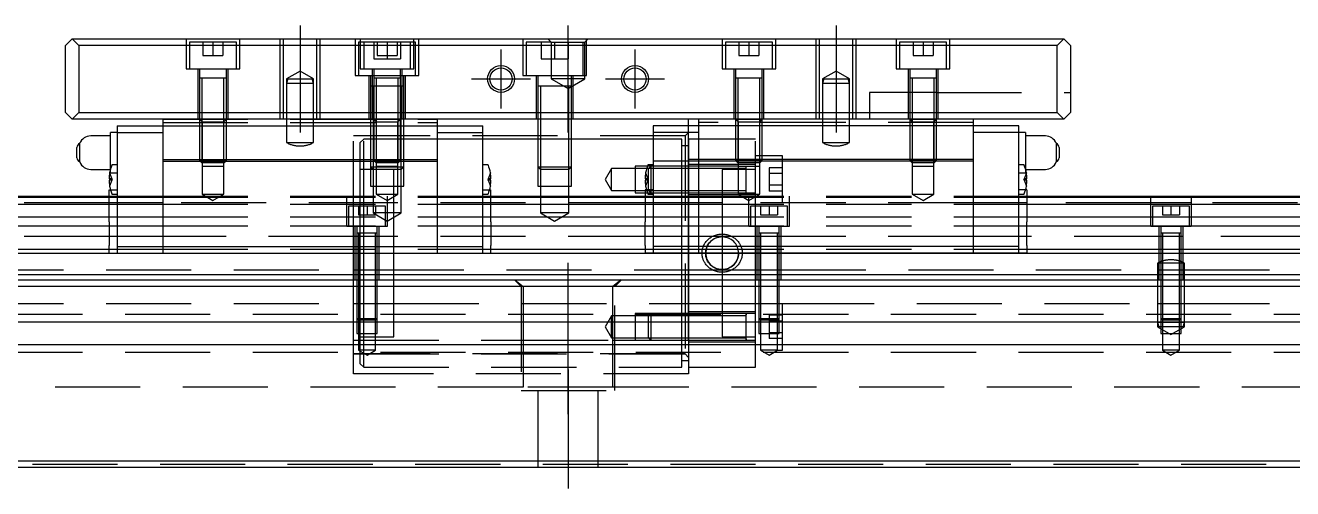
# Model space of a CAD drawing. Extents: x -41 to 914, y -394 to 111.
# Drawn here: x 209 to 398.2, y -336.7 to -267.5 of the extents above; entities that cross this region are included whole.
import ezdxf

# ---------------------------------------------------------------- set-up
doc = ezdxf.new("R2010")
doc.units = 0
doc.linetypes.add('CENTER', pattern=[50.8, 31.75, -6.35, 6.35, -6.35])
doc.linetypes.add('DASHED', pattern=[19.05, 12.7, -6.35])
doc.layers.get('0').update_dxf_attribs({"linetype": 'CONTINUOUS'})
doc.layers.add('CENTER', color=1, linetype='CENTER')

msp = doc.modelspace()

# ---------------------------------------------------------------- linework, layer by layer
at = {"color": 7, "linetype": 'CONTINUOUS'}
for p, q in [((215, -270.51), (216, -269.51)), ((216, -269.51), (364, -269.51)), ((216, -269.51), (217, -270.51)), ((363, -270.51), (364, -269.51)), ((364, -269.51), (365, -270.51)), ((215, -280.51), (215, -270.51)), ((217, -270.51), (217, -280.51)), ((363, -270.51), (217, -270.51)), ((363, -280.51), (363, -270.51)), ((365, -270.51), (365, -280.51)), ((265, -276.61), (264.65, -276.61)), ((215, -280.51), (216, -281.51)), ((217, -280.51), (216, -281.51)), ((364, -281.51), (216, -281.51)), ((217, -280.51), (363, -280.51)), ((229.5, -281.51), (229.5, -282.51)), ((270.5, -282.51), (270.5, -281.51)), ((308, -282.51), (308, -281.51)), ((309.5, -281.51), (309.5, -282.51)), ((350.5, -282.51), (350.5, -281.51)), ((364, -281.51), (363, -280.51)), ((364, -281.51), (365, -280.51)), ((222.7, -283.51), (221.7, -283.51)), ((221.7, -288.97), (221.7, -283.51)), ((222.7, -282.51), (229.5, -282.51)), ((222.7, -282.51), (222.7, -283.51)), ((222.7, -283.51), (222.7, -300.51)), ((222.7, -283.51), (229.5, -283.51)), ((229.5, -282.51), (229.5, -287.51)), ((229.5, -282.51), (270.5, -282.51)), ((270.5, -282.51), (277.3, -282.51)), ((270.5, -287.51), (270.5, -282.51)), ((270.5, -283.51), (277.3, -283.51)), ((277.3, -283.51), (277.3, -282.51)), ((277.3, -300.51), (277.3, -283.51)), ((302.7, -282.51), (302.7, -283.51)), ((309.5, -282.51), (302.7, -282.51)), ((309.5, -283.51), (302.7, -283.51)), ((302.7, -283.51), (302.7, -300.51)), ((309.5, -282.51), (309.5, -287.51)), ((350.5, -282.51), (309.5, -282.51)), ((357.3, -282.51), (350.5, -282.51)), ((350.5, -287.51), (350.5, -282.51)), ((357.3, -283.51), (350.5, -283.51)), ((357.3, -283.51), (357.3, -282.51)), ((358.3, -283.51), (357.3, -283.51)), ((357.3, -300.51), (357.3, -283.51)), ((358.3, -283.51), (358.3, -288.97)), ((217.12, -287.9), (217.12, -285.12)), ((221.7, -284.01), (218.75, -284.01)), ((361.25, -284.01), (358.3, -284.01)), ((362.88, -285.12), (362.88, -287.9)), ((216.7, -287.26), (216.7, -285.76)), ((229.5, -287.51), (229.5, -287.76)), ((229.5, -287.51), (270.5, -287.51)), ((270.5, -287.76), (270.5, -287.51)), ((309.5, -287.51), (309.5, -287.76)), ((350.5, -287.51), (309.5, -287.51)), ((350.5, -287.76), (350.5, -287.51)), ((363.3, -285.76), (363.3, -287.26)), ((218.75, -289.01), (221.69, -289.01)), ((222.7, -288.31), (221.99, -288.31)), ((229.5, -287.76), (229.5, -300.51)), ((229.5, -287.76), (270.5, -287.76)), ((270.5, -300.51), (270.5, -287.76)), ((278.01, -288.31), (277.3, -288.31)), ((302.7, -288.31), (301.99, -288.31)), ((309.5, -287.76), (309.5, -300.51)), ((350.5, -287.76), (309.5, -287.76)), ((350.5, -300.51), (350.5, -287.76)), ((358.01, -288.31), (357.3, -288.31)), ((358.31, -289.01), (361.25, -289.01)), ((221.5, -290.41), (221.58, -290.41)), ((221.58, -290.61), (221.5, -290.61)), ((221.58, -290.41), (221.58, -290.61)), ((278.42, -290.61), (278.42, -290.41)), ((278.42, -290.41), (278.5, -290.41)), ((278.5, -290.61), (278.42, -290.61)), ((301.5, -290.41), (301.58, -290.41)), ((301.58, -290.61), (301.5, -290.61)), ((301.58, -290.41), (301.58, -290.61)), ((358.42, -290.61), (358.42, -290.41)), ((358.42, -290.41), (358.5, -290.41)), ((358.5, -290.61), (358.42, -290.61)), ((0, -293.01), (221.5, -293.01)), ((0, -293.14), (221.5, -293.14)), ((221.5, -294.48), (221.5, -292.08)), ((221.5, -292.08), (221.71, -292.08)), ((221.99, -292.71), (222.7, -292.71)), ((277.3, -292.71), (278.01, -292.71)), ((278.29, -292.08), (278.5, -292.08)), ((278.5, -294.48), (278.5, -292.08)), ((278.5, -293.01), (301.5, -293.01)), ((278.5, -293.14), (301.5, -293.14)), ((301.5, -292.08), (301.5, -294.48)), ((301.71, -292.08), (301.5, -292.08)), ((301.99, -292.71), (302.7, -292.71)), ((357.3, -292.71), (358.01, -292.71)), ((358.5, -292.08), (358.29, -292.08)), ((358.5, -292.08), (358.5, -294.48)), ((358.5, -293.01), (580, -293.01)), ((358.5, -293.14), (580, -293.14)), ((0, -294.22), (221.5, -294.22)), ((221.5, -296.04), (221.5, -294.48)), ((278.5, -294.22), (301.5, -294.22)), ((278.5, -296.04), (278.5, -294.48)), ((301.5, -294.48), (301.5, -296.04)), ((358.5, -294.22), (580, -294.22)), ((358.5, -294.48), (358.5, -296.04)), ((0, -296.09), (221.5, -296.09)), ((221.5, -296.86), (221.5, -296.04)), ((221.5, -296.86), (221.5, -300.38)), ((278.5, -296.86), (278.5, -296.04)), ((278.5, -296.09), (301.5, -296.09)), ((278.5, -296.86), (278.5, -300.38)), ((301.5, -296.04), (301.5, -296.86)), ((301.5, -300.38), (301.5, -296.86)), ((358.5, -296.04), (358.5, -296.86)), ((358.5, -296.09), (580, -296.09)), ((358.5, -300.38), (358.5, -296.86)), ((0, -297.44), (221.5, -297.44)), ((278.5, -297.44), (301.5, -297.44)), ((358.5, -297.44), (580, -297.44)), ((221.5, -301.51), (221.5, -300.38)), ((222.7, -300.51), (229.5, -300.51)), ((222.7, -300.51), (222.7, -301.51)), ((229.5, -300.51), (229.5, -301.51)), ((229.5, -300.51), (270.5, -300.51)), ((270.5, -300.51), (277.3, -300.51)), ((270.5, -301.51), (270.5, -300.51)), ((277.3, -301.51), (277.3, -300.51)), ((278.5, -301.51), (278.5, -300.38)), ((301.5, -300.38), (301.5, -301.51)), ((302.7, -300.51), (302.7, -301.51)), ((309.5, -300.51), (302.7, -300.51)), ((309.5, -300.51), (309.5, -301.51)), ((350.5, -300.51), (309.5, -300.51)), ((357.3, -300.51), (350.5, -300.51)), ((350.5, -301.51), (350.5, -300.51)), ((357.3, -301.51), (357.3, -300.51)), ((358.5, -300.38), (358.5, -301.51)), ((0, -300.92), (221.5, -300.92)), ((0, -301.51), (221.5, -301.51)), ((221.5, -301.51), (278.5, -301.51)), ((222.7, -301.51), (229.5, -301.51)), ((229.5, -301.51), (270.5, -301.51)), ((270.5, -301.51), (277.3, -301.51)), ((278.5, -300.92), (301.5, -300.92)), ((278.5, -301.51), (580, -301.51)), ((302.7, -301.51), (301.5, -301.51)), ((309.5, -301.51), (302.7, -301.51)), ((350.5, -301.51), (309.5, -301.51)), ((357.3, -301.51), (350.5, -301.51)), ((358.5, -301.51), (357.3, -301.51)), ((358.5, -300.92), (580, -300.92)), ((0, -304.71), (580, -304.71)), ((1, -305.51), (579, -305.51)), ((578, -306.51), (2, -306.51)), ((578, -311.81), (2, -311.81)), ((578, -315.21), (2, -315.21)), ((2, -332.51), (578, -332.51)), ((579, -333.51), (1, -333.51))]:
    msp.add_line(p, q, dxfattribs=at)
at = {"color": 3, "linetype": 'DASHED'}
for p, q in [((233, -269.51), (233, -274.01)), ((233.5, -270.01), (233.5, -274.01)), ((240.5, -270.01), (233.5, -270.01)), ((235.5, -270.01), (235.5, -272.01)), ((237, -270.01), (237, -272.01)), ((238.5, -270.01), (238.5, -272.01)), ((240.5, -274.01), (240.5, -270.01)), ((241, -274.01), (241, -269.51)), ((247, -269.51), (247, -281.51)), ((247.5, -269.51), (247.5, -281.51)), ((252.5, -281.51), (252.5, -269.51)), ((253, -281.51), (253, -269.51)), ((258.25, -269.51), (258.25, -275.01)), ((258.75, -270.01), (258.75, -275.01)), ((259.5, -270.01), (258.75, -270.01)), ((259, -269.51), (259, -274.01)), ((259.5, -270.01), (259.5, -274.01)), ((266.5, -270.01), (259.5, -270.01)), ((261, -270.01), (261, -272.51)), ((261.5, -270.01), (261.5, -272.01)), ((263, -270.01), (263, -272.01)), ((264.5, -270.01), (264.5, -272.01)), ((265, -270.01), (265, -272.51)), ((266.5, -274.01), (266.5, -270.01)), ((267.25, -270.01), (266.5, -270.01)), ((267, -274.01), (267, -269.51)), ((267.25, -275.01), (267.25, -270.01)), ((267.75, -275.01), (267.75, -269.51)), ((283.25, -269.51), (283.25, -275.01)), ((283.75, -270.01), (283.75, -275.01)), ((287.5, -270.01), (283.75, -270.01)), ((286, -270.01), (286, -272.51)), ((287, -269.51), (287.5, -270.01)), ((287.5, -270.01), (287.5, -275.51)), ((287.5, -270.01), (292.5, -270.01)), ((288, -270.01), (288, -272.51)), ((290, -270.01), (290, -272.51)), ((292.25, -275.01), (292.25, -270.01)), ((292.5, -270.01), (293, -269.51)), ((292.5, -275.51), (292.5, -270.01)), ((292.75, -275.01), (292.75, -269.51)), ((313, -269.51), (313, -274.01)), ((313.5, -270.01), (313.5, -274.01)), ((320.5, -270.01), (313.5, -270.01)), ((315.5, -270.01), (315.5, -272.01)), ((317, -270.01), (317, -272.01)), ((318.5, -270.01), (318.5, -272.01)), ((320.5, -274.01), (320.5, -270.01)), ((321, -274.01), (321, -269.51)), ((327, -269.51), (327, -281.51)), ((327.5, -269.51), (327.5, -281.51)), ((332.5, -281.51), (332.5, -269.51)), ((333, -281.51), (333, -269.51)), ((339, -269.51), (339, -274.01)), ((339.5, -270.01), (339.5, -274.01)), ((346.5, -270.01), (339.5, -270.01)), ((341.5, -270.01), (341.5, -272.01)), ((343, -270.01), (343, -272.01)), ((344.5, -270.01), (344.5, -272.01)), ((346.5, -274.01), (346.5, -270.01)), ((347, -274.01), (347, -269.51)), ((235.5, -272.01), (237, -272.01)), ((237, -272.01), (238.5, -272.01)), ((261.5, -272.01), (263, -272.01)), ((263, -272.01), (263, -272.51)), ((263, -272.01), (264.5, -272.01)), ((315.5, -272.01), (317, -272.01)), ((317, -272.01), (318.5, -272.01)), ((341.5, -272.01), (343, -272.01)), ((343, -272.01), (344.5, -272.01)), ((233, -274.01), (241, -274.01)), ((234.75, -274.01), (234.75, -281.51)), ((235, -274.01), (235, -275.41)), ((239, -275.41), (239, -274.01)), ((239.25, -281.51), (239.25, -274.01)), ((259, -274.01), (267, -274.01)), ((260.75, -274.01), (260.75, -281.51)), ((261, -272.51), (263, -272.51)), ((261, -274.01), (261, -275.41)), ((263, -272.51), (265, -272.51)), ((265, -275.41), (265, -274.01)), ((265.25, -281.51), (265.25, -274.01)), ((286, -272.51), (288, -272.51)), ((288, -272.51), (290, -272.51)), ((313, -274.01), (321, -274.01)), ((314.75, -274.01), (314.75, -281.51)), ((315, -274.01), (315, -275.41)), ((319, -275.41), (319, -274.01)), ((319.25, -281.51), (319.25, -274.01)), ((339, -274.01), (347, -274.01)), ((340.75, -274.01), (340.75, -281.51)), ((341, -274.01), (341, -275.41)), ((345, -275.41), (345, -274.01)), ((345.25, -281.51), (345.25, -274.01)), ((239, -275.41), (235, -275.41)), ((239, -275.41), (235, -275.41)), ((239, -275.41), (235, -275.41)), ((235, -275.41), (235, -275.42)), ((235, -275.41), (235, -281.51)), ((235, -275.41), (235, -275.41)), ((235.35, -275.41), (235.35, -281.51)), ((238.65, -281.51), (238.65, -275.41)), ((239, -275.42), (239, -275.41)), ((239, -275.41), (239, -275.41)), ((239, -281.51), (239, -275.41)), ((250, -274.36), (248, -275.51)), ((248, -275.51), (248, -276.14)), ((248.17, -275.51), (248, -276.14)), ((248, -275.51), (252, -275.51)), ((248, -276.14), (248, -281.51)), ((248, -276.14), (252, -276.14)), ((252, -275.51), (250, -274.36)), ((252, -276.14), (251.83, -275.51)), ((252, -276.14), (252, -275.51)), ((252, -281.51), (252, -276.14)), ((258.25, -275.01), (267.75, -275.01)), ((260.25, -275.01), (260.25, -281.51)), ((260.5, -275.01), (260.5, -276.61)), ((265, -275.41), (261, -275.41)), ((265, -275.41), (261, -275.41)), ((261, -275.41), (261, -281.51)), ((261, -275.41), (261, -275.41)), ((261, -275.41), (261, -275.42)), ((261.35, -275.41), (261.35, -281.51)), ((264.65, -281.51), (264.65, -275.41)), ((265, -275.41), (265, -275.41)), ((265, -281.51), (265, -275.41)), ((265, -275.42), (265, -275.41)), ((265.5, -276.61), (265.5, -275.01)), ((265.75, -281.51), (265.75, -275.01)), ((283.25, -275.01), (292.75, -275.01)), ((285.25, -275.01), (285.25, -281.51)), ((285.5, -275.01), (285.5, -276.61)), ((287.5, -275.51), (290, -276.95)), ((292.5, -275.51), (287.5, -275.51)), ((290, -276.95), (292.5, -275.51)), ((290.5, -276.61), (290.5, -275.01)), ((290.75, -281.51), (290.75, -275.01)), ((319, -275.41), (315, -275.41)), ((319, -275.41), (315, -275.41)), ((315, -275.41), (315, -281.51)), ((315, -275.41), (315, -275.41)), ((315, -275.41), (315, -275.42)), ((315.35, -275.41), (315.35, -281.51)), ((318.65, -281.51), (318.65, -275.41)), ((319, -275.41), (319, -275.41)), ((319, -281.51), (319, -275.41)), ((319, -275.42), (319, -275.41)), ((330, -274.36), (328, -275.51)), ((328, -275.51), (328, -276.14)), ((328.17, -275.51), (328, -276.14)), ((328, -275.51), (332, -275.51)), ((328, -276.14), (328, -281.51)), ((328, -276.14), (332, -276.14)), ((332, -275.51), (330, -274.36)), ((332, -276.14), (331.83, -275.51)), ((332, -276.14), (332, -275.51)), ((332, -281.51), (332, -276.14)), ((345, -275.41), (341, -275.41)), ((345, -275.41), (341, -275.41)), ((345, -275.41), (341, -275.41)), ((345, -275.41), (341, -275.41)), ((345, -275.41), (341, -275.41)), ((345, -275.41), (341, -275.41)), ((341, -275.41), (341, -275.42)), ((341, -275.41), (341, -281.51)), ((341, -275.41), (341, -275.41)), ((341.35, -275.41), (341.35, -281.51)), ((341.35, -275.41), (341.35, -281.51)), ((344.65, -281.51), (344.65, -275.41)), ((344.65, -281.51), (344.65, -275.41)), ((345, -275.42), (345, -275.41)), ((345, -275.41), (345, -275.41)), ((345, -281.51), (345, -275.41)), ((261, -276.61), (260.5, -276.61)), ((260.5, -276.61), (260.5, -276.62)), ((260.5, -276.61), (260.5, -281.51)), ((260.5, -276.61), (260.5, -276.61)), ((265.5, -276.61), (260.5, -276.61)), ((261, -276.61), (260.5, -276.61)), ((260.9, -276.61), (260.9, -281.51)), ((260.9, -276.61), (260.9, -281.51)), ((261.35, -276.61), (261, -276.61)), ((261.35, -276.61), (261, -276.61)), ((264.65, -276.61), (261.35, -276.61)), ((264.65, -276.61), (261.35, -276.61)), ((265, -276.61), (264.65, -276.61)), ((265.5, -276.61), (265, -276.61)), ((265.5, -276.61), (265, -276.61)), ((265.1, -281.51), (265.1, -276.61)), ((265.1, -281.51), (265.1, -276.61)), ((265.5, -276.62), (265.5, -276.61)), ((265.5, -276.61), (265.5, -276.61)), ((265.5, -281.51), (265.5, -276.61)), ((290.5, -276.61), (285.5, -276.61)), ((290.5, -276.61), (285.5, -276.61)), ((290.5, -276.61), (285.5, -276.61)), ((285.5, -276.61), (285.5, -281.51)), ((285.5, -276.61), (285.5, -276.61)), ((285.5, -276.61), (285.5, -276.62)), ((285.9, -276.61), (285.9, -281.51)), ((290.1, -281.51), (290.1, -276.61)), ((290.5, -276.61), (290.5, -276.61)), ((290.5, -281.51), (290.5, -276.61)), ((290.5, -276.62), (290.5, -276.61)), ((345, -277.51), (335, -277.51)), ((335, -277.51), (335, -281.51)), ((345, -277.51), (365, -277.51)), ((229.5, -281.51), (270.5, -281.51)), ((235, -281.51), (235, -287.66)), ((235, -281.51), (235.38, -281.89)), ((235, -281.51), (239, -281.51)), ((235.35, -281.51), (235.35, -288.01)), ((238.62, -281.89), (239, -281.51)), ((238.65, -288.01), (238.65, -281.51)), ((239, -287.66), (239, -281.51)), ((248, -281.51), (248, -285.01)), ((252, -285.01), (252, -281.51)), ((258, -297.51), (258, -281.51)), ((260.5, -281.51), (260.5, -288.61)), ((260.5, -281.51), (260.5, -288.61)), ((260.9, -281.51), (260.9, -289.01)), ((260.9, -281.51), (260.9, -289.01)), ((261, -281.51), (261, -287.66)), ((261, -281.51), (261.38, -281.89)), ((261, -281.51), (265, -281.51)), ((261.35, -281.51), (261.35, -288.01)), ((264.62, -281.89), (265, -281.51)), ((264.65, -288.01), (264.65, -281.51)), ((265, -287.66), (265, -281.51)), ((265.1, -289.01), (265.1, -281.51)), ((265.1, -289.01), (265.1, -281.51)), ((265.5, -288.61), (265.5, -281.51)), ((265.5, -288.61), (265.5, -281.51)), ((285.5, -281.51), (285.5, -288.61)), ((285.5, -281.51), (285.5, -288.61)), ((285.9, -281.51), (285.9, -289.01)), ((290.1, -289.01), (290.1, -281.51)), ((290.5, -288.61), (290.5, -281.51)), ((290.5, -288.61), (290.5, -281.51)), ((350.5, -281.51), (309.5, -281.51)), ((315, -281.51), (315, -287.66)), ((315, -281.51), (315.38, -281.89)), ((315, -281.51), (319, -281.51)), ((315.35, -281.51), (315.35, -288.01)), ((318.62, -281.89), (319, -281.51)), ((318.65, -288.01), (318.65, -281.51)), ((319, -287.66), (319, -281.51)), ((328, -281.51), (328, -285.01)), ((332, -285.01), (332, -281.51)), ((341, -281.51), (341, -287.66)), ((341, -281.51), (341.38, -281.89)), ((341, -281.51), (345, -281.51)), ((341.35, -281.51), (341.35, -288.01)), ((341.35, -281.51), (341.35, -288.01)), ((344.62, -281.89), (345, -281.51)), ((344.65, -288.01), (344.65, -281.51)), ((344.65, -288.01), (344.65, -281.51)), ((345, -287.66), (345, -281.51)), ((229.5, -282.01), (270.5, -282.01)), ((235.38, -281.89), (235.38, -288.51)), ((235.38, -281.89), (238.62, -281.89)), ((238.62, -288.51), (238.62, -281.89)), ((261.38, -281.89), (261.38, -288.51)), ((261.38, -281.89), (264.62, -281.89)), ((264.62, -288.51), (264.62, -281.89)), ((308, -283.51), (307.5, -284.01)), ((308, -293.01), (308, -282.51)), ((350.5, -282.01), (309.5, -282.01)), ((315.38, -281.89), (315.38, -288.51)), ((315.38, -281.89), (318.62, -281.89)), ((318.62, -288.51), (318.62, -281.89)), ((341.38, -281.89), (341.38, -288.51)), ((341.38, -281.89), (344.62, -281.89)), ((344.62, -288.51), (344.62, -281.89)), ((248, -285.01), (252, -285.01)), ((249.94, -285.51), (250.06, -285.51)), ((307.5, -284.01), (258, -284.01)), ((259.5, -284.51), (259, -285.01)), ((259, -297.51), (259, -285.01)), ((260.5, -284.51), (259.5, -284.51)), ((259.5, -297.51), (259.5, -284.51)), ((260.9, -284.51), (260.5, -284.51)), ((261, -284.51), (260.9, -284.51)), ((261.35, -284.51), (261, -284.51)), ((264.65, -284.51), (261.35, -284.51)), ((265, -284.51), (264.65, -284.51)), ((265.1, -284.51), (265, -284.51)), ((265.5, -284.51), (265.1, -284.51)), ((270.5, -284.51), (265.5, -284.51)), ((277.3, -284.51), (270.5, -284.51)), ((285.5, -284.51), (277.3, -284.51)), ((285.9, -284.51), (285.5, -284.51)), ((290.1, -284.51), (285.9, -284.51)), ((290.5, -284.51), (290.1, -284.51)), ((302.7, -284.51), (290.5, -284.51)), ((307, -284.51), (302.7, -284.51)), ((307, -287.76), (307, -284.51)), ((308, -285.51), (307, -285.51)), ((307.5, -284.01), (307.5, -316.52)), ((309.5, -284.51), (308, -284.51)), ((308, -284.51), (308, -293.01)), ((315, -284.51), (309.5, -284.51)), ((315.35, -284.51), (315, -284.51)), ((318, -284.51), (315.35, -284.51)), ((318, -297.51), (318, -284.51)), ((328, -285.01), (332, -285.01)), ((329.94, -285.51), (330.06, -285.51)), ((318, -287.51), (308, -287.51)), ((319, -287.01), (318, -287.01)), ((322, -287.01), (319, -287.01)), ((322, -294.01), (322, -287.01)), ((221.69, -289.01), (221.7, -289.01)), ((221.7, -289.51), (221.7, -288.97)), ((235, -287.66), (235.35, -288.01)), ((235, -287.66), (239, -287.66)), ((238.65, -288.01), (235.35, -288.01)), ((235.38, -288.51), (235.38, -292.71)), ((235.38, -288.51), (238.62, -288.51)), ((238.62, -292.71), (238.62, -288.51)), ((238.65, -288.01), (239, -287.66)), ((260.9, -289.01), (259, -289.01)), ((260.5, -288.61), (260.5, -291.51)), ((260.5, -288.61), (260.9, -289.01)), ((260.5, -288.61), (265.5, -288.61)), ((260.9, -289.01), (260.9, -291.51)), ((265.1, -289.01), (260.9, -289.01)), ((261, -287.66), (261.35, -288.01)), ((261, -287.66), (265, -287.66)), ((264.65, -288.01), (261.35, -288.01)), ((261.38, -288.51), (261.38, -292.71)), ((261.38, -288.51), (264.62, -288.51)), ((264, -301.51), (264, -289.01)), ((264.62, -292.71), (264.62, -288.51)), ((264.65, -288.01), (265, -287.66)), ((265.1, -289.01), (265.5, -288.61)), ((265.1, -291.51), (265.1, -289.01)), ((265.5, -291.51), (265.5, -288.61)), ((285.5, -288.61), (285.5, -291.51)), ((285.5, -288.61), (285.9, -289.01)), ((285.5, -288.61), (290.5, -288.61)), ((285.9, -289.01), (285.9, -291.51)), ((290.1, -289.01), (285.9, -289.01)), ((290.1, -289.01), (290.5, -288.61)), ((290.1, -291.51), (290.1, -289.01)), ((290.5, -291.51), (290.5, -288.61)), ((296.5, -288.86), (295.55, -290.51)), ((296.5, -292.16), (296.5, -288.86)), ((300, -288.86), (296.5, -288.86)), ((300, -288.51), (300, -292.51)), ((302.35, -288.51), (300, -288.51)), ((302, -288.86), (300, -288.86)), ((302.35, -288.51), (302, -288.86)), ((302, -292.16), (302, -288.86)), ((308, -288.86), (302, -288.86)), ((308, -288.86), (302, -288.86)), ((302.35, -288.51), (302.35, -292.51)), ((308, -288.51), (302.35, -288.51)), ((308, -288.51), (302.35, -288.51)), ((308, -287.76), (302.7, -287.76)), ((307, -288.16), (307, -287.76)), ((307, -292.36), (307, -288.16)), ((309.5, -287.76), (308, -287.76)), ((318, -288.26), (308, -288.26)), ((315.38, -288.51), (308, -288.51)), ((316.6, -288.86), (308, -288.86)), ((315.1, -287.76), (309.5, -287.76)), ((318, -289.01), (313, -289.01)), ((313, -289.01), (313, -299.05)), ((315, -287.66), (315.35, -288.01)), ((315, -287.66), (319, -287.66)), ((315.35, -287.76), (315.1, -287.76)), ((316.4, -287.76), (315.35, -287.76)), ((318.65, -288.01), (315.35, -288.01)), ((315.38, -288.51), (315.38, -292.71)), ((315.38, -288.51), (318.62, -288.51)), ((318, -287.76), (316.39, -287.76)), ((316.6, -292.51), (316.6, -288.51)), ((318.62, -292.71), (318.62, -288.51)), ((318.65, -288.01), (319, -287.66)), ((320, -288.78), (320, -289.64)), ((322, -288.78), (320, -288.78)), ((341, -287.66), (341.35, -288.01)), ((341, -287.66), (345, -287.66)), ((344.65, -288.01), (341.35, -288.01)), ((341.38, -288.51), (341.38, -292.71)), ((341.38, -288.51), (344.62, -288.51)), ((344.62, -292.71), (344.62, -288.51)), ((344.65, -288.01), (345, -287.66)), ((358.3, -288.97), (358.3, -289.51)), ((358.3, -289.01), (358.31, -289.01)), ((221.58, -289.51), (221.9, -290.41)), ((221.9, -290.41), (221.58, -290.41)), ((221.9, -290.61), (221.58, -291.51)), ((221.9, -290.61), (221.58, -290.61)), ((221.7, -289.51), (222.7, -289.51)), ((221.9, -290.41), (221.94, -290.51)), ((221.9, -290.61), (221.94, -290.51)), ((278.1, -290.41), (278.06, -290.51)), ((278.1, -290.61), (278.06, -290.51)), ((278.42, -289.51), (278.1, -290.41)), ((278.42, -290.41), (278.1, -290.41)), ((278.1, -290.61), (278.42, -291.51)), ((278.42, -290.61), (278.1, -290.61)), ((295.55, -290.51), (296.5, -292.16)), ((301.58, -289.51), (301.9, -290.41)), ((301.9, -290.41), (301.58, -290.41)), ((301.9, -290.61), (301.58, -291.51)), ((301.9, -290.61), (301.58, -290.61)), ((301.9, -290.41), (301.94, -290.51)), ((301.9, -290.61), (301.94, -290.51)), ((320, -289.64), (320, -291.38)), ((322, -289.64), (320, -289.64)), ((357.3, -289.51), (358.3, -289.51)), ((358.1, -290.41), (358.06, -290.51)), ((358.1, -290.61), (358.06, -290.51)), ((358.42, -289.51), (358.1, -290.41)), ((358.42, -290.41), (358.1, -290.41)), ((358.1, -290.61), (358.42, -291.51)), ((358.42, -290.61), (358.1, -290.61)), ((221.5, -293.01), (222.7, -293.01)), ((221.5, -293.14), (222.7, -293.14)), ((221.71, -292.08), (222.7, -292.08)), ((222.7, -293.01), (229.5, -293.01)), ((222.7, -293.14), (229.5, -293.14)), ((229.5, -293.01), (270.5, -293.01)), ((229.5, -293.14), (270.5, -293.14)), ((235.38, -292.71), (237, -293.65)), ((235.38, -292.71), (238.62, -292.71)), ((237, -293.65), (238.62, -292.71)), ((257, -297.51), (257, -293.01)), ((260.5, -291.51), (265.5, -291.51)), ((260.9, -291.51), (260.9, -295.51)), ((261.38, -292.71), (263, -293.65)), ((261.38, -292.71), (264.62, -292.71)), ((263, -293.65), (264.62, -292.71)), ((263, -293.01), (263, -297.51)), ((265.1, -295.51), (265.1, -291.51)), ((270.5, -293.01), (277.3, -293.01)), ((270.5, -293.14), (277.3, -293.14)), ((277.3, -292.08), (278.29, -292.08)), ((277.3, -293.01), (278.5, -293.01)), ((277.3, -293.14), (278.5, -293.14)), ((285.5, -291.51), (290.5, -291.51)), ((285.9, -291.51), (285.9, -295.51)), ((290.1, -295.51), (290.1, -291.51)), ((296.5, -292.16), (300, -292.16)), ((300, -292.16), (302, -292.16)), ((300, -292.51), (302.35, -292.51)), ((301.5, -293.01), (302.7, -293.01)), ((301.5, -293.14), (302.7, -293.14)), ((302.7, -292.08), (301.71, -292.08)), ((302, -292.16), (308, -292.16)), ((302, -292.16), (302.35, -292.51)), ((302, -292.16), (308, -292.16)), ((302.35, -292.51), (308, -292.51)), ((302.35, -292.51), (308, -292.51)), ((302.7, -293.01), (309.5, -293.01)), ((302.7, -293.14), (309.5, -293.14)), ((307, -292.76), (307, -292.36)), ((307, -293.01), (307, -292.76)), ((307, -301.51), (307, -293.01)), ((308, -292.16), (316.6, -292.16)), ((308, -292.51), (318, -292.51)), ((308, -292.76), (318, -292.76)), ((308, -296.19), (308, -293.01)), ((308, -293.01), (308, -296.19)), ((309.5, -293.01), (350.5, -293.01)), ((309.5, -293.14), (350.5, -293.14)), ((315.38, -292.71), (317, -293.65)), ((315.38, -292.71), (318.62, -292.71)), ((317, -293.65), (318.62, -292.71)), ((317, -297.51), (317, -293.01)), ((320, -291.38), (320, -292.24)), ((322, -291.38), (320, -291.38)), ((322, -292.24), (320, -292.24)), ((323, -293.01), (323, -297.51)), ((341.38, -292.71), (343, -293.65)), ((341.38, -292.71), (344.62, -292.71)), ((343, -293.65), (344.62, -292.71)), ((350.5, -293.01), (357.3, -293.01)), ((350.5, -293.14), (357.3, -293.14)), ((358.29, -292.08), (357.3, -292.08)), ((357.3, -293.01), (358.5, -293.01)), ((357.3, -293.14), (358.5, -293.14)), ((377, -297.51), (377, -293.01)), ((383, -293.01), (383, -297.51)), ((221.5, -294.01), (203, -294.01)), ((222.7, -294.01), (221.5, -294.01)), ((221.5, -294.22), (222.7, -294.22)), ((229.5, -294.01), (222.7, -294.01)), ((222.7, -294.22), (229.5, -294.22)), ((264, -294.01), (229.5, -294.01)), ((229.5, -294.22), (270.5, -294.22)), ((257.25, -294.51), (257.25, -297.51)), ((262.75, -294.51), (257.25, -294.51)), ((258.75, -294.51), (258.75, -295.81)), ((260, -294.51), (260, -295.81)), ((261.25, -294.51), (261.25, -295.81)), ((262.75, -297.51), (262.75, -294.51)), ((302.7, -294.01), (264, -294.01)), ((270.5, -294.22), (277.3, -294.22)), ((277.3, -294.22), (278.5, -294.22)), ((301.5, -294.22), (302.7, -294.22)), ((307, -294.01), (302.7, -294.01)), ((302.7, -294.22), (309.5, -294.22)), ((308, -294.01), (307, -294.01)), ((309.5, -294.01), (308, -294.01)), ((313, -294.01), (309.5, -294.01)), ((309.5, -294.22), (350.5, -294.22)), ((350.5, -294.01), (313, -294.01)), ((317.25, -294.51), (317.25, -297.51)), ((322.75, -294.51), (317.25, -294.51)), ((318.75, -294.51), (318.75, -295.81)), ((320, -294.51), (320, -295.81)), ((321.25, -294.51), (321.25, -295.81)), ((322.75, -297.51), (322.75, -294.51)), ((357.3, -294.01), (350.5, -294.01)), ((350.5, -294.22), (357.3, -294.22)), ((358.5, -294.01), (357.3, -294.01)), ((357.3, -294.22), (358.5, -294.22)), ((377, -294.01), (358.5, -294.01)), ((383, -294.01), (377, -294.01)), ((377.25, -294.51), (377.25, -297.51)), ((382.75, -294.51), (377.25, -294.51)), ((378.75, -294.51), (378.75, -295.81)), ((380, -294.51), (380, -295.81)), ((381.25, -294.51), (381.25, -295.81)), ((382.75, -297.51), (382.75, -294.51)), ((437, -294.01), (383, -294.01)), ((221.5, -296.09), (222.7, -296.09)), ((222.7, -296.09), (229.5, -296.09)), ((229.5, -296.09), (270.5, -296.09)), ((258.75, -295.81), (260, -295.81)), ((260, -295.81), (261.25, -295.81)), ((260.9, -295.51), (263, -296.72)), ((265.1, -295.51), (260.9, -295.51)), ((263, -296.72), (265.1, -295.51)), ((270.5, -296.09), (277.3, -296.09)), ((277.3, -296.09), (278.5, -296.09)), ((285.9, -295.51), (288, -296.72)), ((290.1, -295.51), (285.9, -295.51)), ((288, -296.72), (290.1, -295.51)), ((301.5, -296.09), (302.7, -296.09)), ((302.7, -296.09), (309.5, -296.09)), ((308, -301.51), (308, -296.19)), ((308, -296.19), (308, -301.51)), ((309.5, -296.09), (350.5, -296.09)), ((318.75, -295.81), (320, -295.81)), ((320, -295.81), (321.25, -295.81)), ((350.5, -296.09), (357.3, -296.09)), ((357.3, -296.09), (358.5, -296.09)), ((378.75, -295.81), (380, -295.81)), ((380, -295.81), (381.25, -295.81)), ((221.5, -297.44), (222.7, -297.44)), ((222.7, -297.44), (229.5, -297.44)), ((229.5, -297.44), (270.5, -297.44)), ((263, -297.51), (257, -297.51)), ((258, -301.51), (258, -297.51)), ((258.25, -301.51), (258.25, -297.51)), ((258.5, -297.51), (258.5, -298.51)), ((258.5, -298.5), (258.5, -298.51)), ((258.5, -298.51), (258.5, -298.51)), ((258.5, -298.51), (258.5, -301.51)), ((260, -298.51), (258.5, -298.51)), ((258.75, -298.51), (258.75, -301.51)), ((259, -298.51), (259, -297.51)), ((259, -301.51), (259, -298.51)), ((259.5, -298.51), (259.5, -297.51)), ((259.5, -301.51), (259.5, -298.51)), ((261.5, -298.51), (260, -298.51)), ((261.25, -301.51), (261.25, -298.51)), ((261.5, -298.51), (261.5, -297.51)), ((261.5, -298.51), (261.5, -298.5)), ((261.5, -298.51), (261.5, -298.51)), ((261.5, -301.51), (261.5, -298.51)), ((261.75, -297.51), (261.75, -301.51)), ((270.5, -297.44), (277.3, -297.44)), ((277.3, -297.44), (278.5, -297.44)), ((301.5, -297.44), (302.7, -297.44)), ((302.7, -297.44), (309.5, -297.44)), ((309.5, -297.44), (350.5, -297.44)), ((311.74, -298.92), (311.87, -298.86)), ((311.87, -298.86), (312.01, -298.81)), ((312.01, -298.81), (312.15, -298.77)), ((312.15, -298.77), (312.29, -298.74)), ((312.29, -298.74), (312.43, -298.71)), ((312.43, -298.71), (312.57, -298.68)), ((312.57, -298.68), (312.71, -298.67)), ((312.71, -298.67), (312.85, -298.66)), ((312.85, -298.66), (313, -298.65)), ((313, -298.65), (313.15, -298.66)), ((313.15, -298.66), (313.29, -298.67)), ((313.29, -298.67), (313.43, -298.68)), ((313.43, -298.68), (313.57, -298.71)), ((313.57, -298.71), (313.71, -298.74)), ((313.71, -298.74), (313.85, -298.77)), ((313.85, -298.77), (313.99, -298.81)), ((313.99, -298.81), (314.13, -298.86)), ((314.13, -298.86), (314.26, -298.92)), ((323, -297.51), (317, -297.51)), ((318, -301.51), (318, -297.51)), ((318.25, -301.51), (318.25, -297.51)), ((318.5, -297.51), (318.5, -298.51)), ((318.5, -298.5), (318.5, -298.51)), ((320, -298.51), (318.5, -298.51)), ((318.5, -298.51), (318.5, -301.51)), ((318.5, -298.51), (318.5, -298.51)), ((321.5, -298.51), (318.5, -298.51)), ((318.75, -298.51), (318.75, -301.51)), ((321.5, -298.51), (320, -298.51)), ((321.25, -301.51), (321.25, -298.51)), ((321.5, -298.51), (321.5, -297.51)), ((321.5, -298.51), (321.5, -298.5)), ((321.5, -301.51), (321.5, -298.51)), ((321.5, -298.51), (321.5, -298.51)), ((321.75, -297.51), (321.75, -301.51)), ((350.5, -297.44), (357.3, -297.44)), ((357.3, -297.44), (358.5, -297.44)), ((383, -297.51), (377, -297.51)), ((378.25, -305.51), (378.25, -297.51)), ((378.5, -297.51), (378.5, -298.51)), ((378.5, -298.5), (378.5, -298.51)), ((378.5, -298.51), (378.5, -298.51)), ((378.5, -298.51), (378.5, -305.51)), ((380, -298.51), (378.5, -298.51)), ((378.75, -298.51), (378.75, -305.51)), ((381.5, -298.51), (380, -298.51)), ((381.25, -305.51), (381.25, -298.51)), ((381.5, -298.51), (381.5, -297.51)), ((381.5, -298.51), (381.5, -298.5)), ((381.5, -298.51), (381.5, -298.51)), ((381.5, -305.51), (381.5, -298.51)), ((381.75, -297.51), (381.75, -305.51)), ((221.5, -299.01), (201.75, -299.01)), ((222.7, -299.01), (221.5, -299.01)), ((229.5, -299.01), (222.7, -299.01)), ((258, -299.01), (229.5, -299.01)), ((258.25, -299.01), (258, -299.01)), ((258.5, -299.01), (258.25, -299.01)), ((258.75, -299.01), (258.5, -299.01)), ((259, -299.01), (258.75, -299.01)), ((261.25, -299.01), (259, -299.01)), ((261.5, -299.01), (261.25, -299.01)), ((261.75, -299.01), (261.5, -299.01)), ((302.7, -299.01), (261.75, -299.01)), ((307, -299.01), (302.7, -299.01)), ((308, -299.01), (307, -299.01)), ((309.5, -299.01), (308, -299.01)), ((318, -299.01), (309.5, -299.01)), ((310.08, -300.84), (310.11, -300.73)), ((310.11, -300.73), (310.15, -300.62)), ((310.15, -300.62), (310.19, -300.51)), ((310.19, -300.51), (310.24, -300.4)), ((310.24, -300.4), (310.3, -300.27)), ((310.3, -300.27), (310.37, -300.14)), ((310.37, -300.14), (310.44, -300.02)), ((310.44, -300.02), (310.52, -299.9)), ((310.52, -299.9), (310.61, -299.79)), ((310.61, -299.79), (310.7, -299.68)), ((310.7, -299.68), (310.8, -299.57)), ((310.8, -299.57), (310.9, -299.47)), ((310.9, -299.47), (311.01, -299.37)), ((311.01, -299.37), (311.12, -299.28)), ((311.12, -299.28), (311.24, -299.2)), ((311.24, -299.2), (311.36, -299.12)), ((311.36, -299.12), (311.48, -299.05)), ((311.48, -299.05), (311.61, -298.98)), ((311.61, -298.98), (311.74, -298.92)), ((313, -299.06), (313, -301.51)), ((314.26, -298.92), (314.39, -298.98)), ((314.39, -298.98), (314.52, -299.05)), ((314.52, -299.05), (314.64, -299.12)), ((314.64, -299.12), (314.76, -299.2)), ((314.76, -299.2), (314.88, -299.28)), ((314.88, -299.28), (314.99, -299.37)), ((314.99, -299.37), (315.1, -299.47)), ((315.1, -299.47), (315.2, -299.57)), ((315.2, -299.57), (315.3, -299.68)), ((315.3, -299.68), (315.39, -299.79)), ((315.39, -299.79), (315.48, -299.9)), ((315.48, -299.9), (315.54, -300)), ((315.54, -300), (315.6, -300.09)), ((315.6, -300.09), (315.66, -300.19)), ((315.66, -300.19), (315.71, -300.29)), ((315.71, -300.29), (315.76, -300.4)), ((315.76, -300.4), (315.81, -300.51)), ((315.81, -300.51), (315.85, -300.62)), ((315.85, -300.62), (315.89, -300.73)), ((315.89, -300.73), (315.92, -300.84)), ((318.25, -299.01), (318, -299.01)), ((318.5, -299.01), (318.25, -299.01)), ((318.75, -299.01), (318.5, -299.01)), ((321.25, -299.01), (318.75, -299.01)), ((321.5, -299.01), (321.25, -299.01)), ((321.75, -299.01), (321.5, -299.01)), ((350.5, -299.01), (321.75, -299.01)), ((357.3, -299.01), (350.5, -299.01)), ((358.5, -299.01), (357.3, -299.01)), ((378.25, -299.01), (358.5, -299.01)), ((378.5, -299.01), (378.25, -299.01)), ((378.75, -299.01), (378.5, -299.01)), ((381.25, -299.01), (378.75, -299.01)), ((381.5, -299.01), (381.25, -299.01)), ((381.75, -299.01), (381.5, -299.01)), ((438.25, -299.01), (381.75, -299.01)), ((0, -301.51), (221.5, -301.51)), ((221.5, -300.92), (222.7, -300.92)), ((221.5, -301.51), (222.7, -301.51)), ((222.7, -300.92), (229.5, -300.92)), ((229.5, -300.92), (270.5, -300.92)), ((258, -305.51), (258, -301.51)), ((258.25, -305.51), (258.25, -301.51)), ((258.5, -301.51), (258.5, -305.51)), ((258.75, -301.51), (258.75, -305.51)), ((259, -305.51), (259, -301.51)), ((259.5, -305.51), (259.5, -301.51)), ((261.25, -305.51), (261.25, -301.51)), ((261.5, -305.51), (261.5, -301.51)), ((261.75, -301.51), (261.75, -305.51)), ((264, -314.01), (264, -301.51)), ((270.5, -300.92), (277.3, -300.92)), ((277.3, -300.92), (278.5, -300.92)), ((277.3, -301.51), (278.5, -301.51)), ((278.5, -301.51), (301.5, -301.51)), ((301.5, -300.92), (302.7, -300.92)), ((302.7, -300.92), (309.5, -300.92)), ((307, -305.51), (307, -301.51)), ((308, -305.51), (308, -301.51)), ((308, -301.51), (308, -305.51)), ((309.5, -300.92), (350.5, -300.92)), ((310, -301.4), (310.01, -301.29)), ((310, -301.51), (310, -301.4)), ((310, -301.65), (310, -301.51)), ((310.01, -301.79), (310, -301.65)), ((310.01, -301.29), (310.02, -301.18)), ((310.03, -301.92), (310.01, -301.79)), ((310.02, -301.18), (310.04, -301.07)), ((310.06, -302.06), (310.03, -301.92)), ((310.04, -301.07), (310.06, -300.96)), ((310.06, -300.96), (310.08, -300.84)), ((310.08, -302.18), (310.06, -302.06)), ((310.11, -302.29), (310.08, -302.18)), ((310.15, -302.4), (310.11, -302.29)), ((310.19, -302.51), (310.15, -302.4)), ((310.24, -302.62), (310.19, -302.51)), ((310.29, -302.73), (310.24, -302.62)), ((313, -301.51), (313, -303.96)), ((315.76, -302.62), (315.7, -302.75)), ((315.81, -302.51), (315.76, -302.62)), ((315.85, -302.4), (315.81, -302.51)), ((315.89, -302.29), (315.85, -302.4)), ((315.92, -302.18), (315.89, -302.29)), ((315.92, -300.84), (315.94, -300.96)), ((315.94, -302.06), (315.92, -302.18)), ((315.94, -300.96), (315.97, -301.1)), ((315.96, -301.95), (315.94, -302.06)), ((315.98, -301.84), (315.96, -301.95)), ((315.97, -301.1), (315.99, -301.23)), ((315.99, -301.73), (315.98, -301.84)), ((315.99, -301.23), (316, -301.37)), ((316, -301.62), (315.99, -301.73)), ((316, -301.37), (316, -301.51)), ((316, -301.51), (316, -301.62)), ((318, -305.51), (318, -301.51)), ((318.25, -305.51), (318.25, -301.51)), ((318.5, -301.51), (318.5, -305.51)), ((318.75, -301.51), (318.75, -305.51)), ((321.25, -305.51), (321.25, -301.51)), ((321.5, -305.51), (321.5, -301.51)), ((321.75, -301.51), (321.75, -305.51)), ((350.5, -300.92), (357.3, -300.92)), ((357.3, -300.92), (358.5, -300.92)), ((358.5, -301.51), (580, -301.51)), ((380.06, -302.51), (379.94, -302.51)), ((202, -304.01), (258, -304.01)), ((258, -304.01), (258.25, -304.01)), ((258.25, -304.01), (258.5, -304.01)), ((258.5, -304.01), (258.75, -304.01)), ((258.75, -304.01), (259, -304.01)), ((259, -304.01), (261.25, -304.01)), ((261.25, -304.01), (261.5, -304.01)), ((261.5, -304.01), (261.75, -304.01)), ((261.75, -304.01), (307, -304.01)), ((307, -304.01), (308, -304.01)), ((308, -304.01), (318, -304.01)), ((310.34, -302.83), (310.29, -302.73)), ((310.4, -302.93), (310.34, -302.83)), ((310.46, -303.02), (310.4, -302.93)), ((310.52, -303.12), (310.46, -303.02)), ((310.61, -303.23), (310.52, -303.12)), ((310.7, -303.34), (310.61, -303.23)), ((310.8, -303.45), (310.7, -303.34)), ((310.9, -303.55), (310.8, -303.45)), ((311.01, -303.65), (310.9, -303.55)), ((311.12, -303.74), (311.01, -303.65)), ((311.24, -303.82), (311.12, -303.74)), ((311.36, -303.9), (311.24, -303.82)), ((311.48, -303.97), (311.36, -303.9)), ((311.61, -304.04), (311.48, -303.97)), ((311.74, -304.1), (311.61, -304.04)), ((311.87, -304.16), (311.74, -304.1)), ((312.01, -304.21), (311.87, -304.16)), ((312.15, -304.25), (312.01, -304.21)), ((312.29, -304.28), (312.15, -304.25)), ((312.43, -304.31), (312.29, -304.28)), ((312.57, -304.34), (312.43, -304.31)), ((312.71, -304.35), (312.57, -304.34)), ((312.85, -304.36), (312.71, -304.35)), ((313, -304.37), (312.85, -304.36)), ((313, -303.97), (313, -314.01)), ((313.15, -304.36), (313, -304.37)), ((313.29, -304.35), (313.15, -304.36)), ((313.43, -304.34), (313.29, -304.35)), ((313.57, -304.31), (313.43, -304.34)), ((313.71, -304.28), (313.57, -304.31)), ((313.85, -304.25), (313.71, -304.28)), ((313.99, -304.21), (313.85, -304.25)), ((314.13, -304.16), (313.99, -304.21)), ((314.26, -304.1), (314.13, -304.16)), ((314.39, -304.04), (314.26, -304.1)), ((314.52, -303.97), (314.39, -304.04)), ((314.64, -303.9), (314.52, -303.97)), ((314.76, -303.82), (314.64, -303.9)), ((314.88, -303.74), (314.76, -303.82)), ((314.99, -303.65), (314.88, -303.74)), ((315.1, -303.55), (314.99, -303.65)), ((315.2, -303.45), (315.1, -303.55)), ((315.3, -303.34), (315.2, -303.45)), ((315.39, -303.23), (315.3, -303.34)), ((315.48, -303.12), (315.39, -303.23)), ((315.56, -303), (315.48, -303.12)), ((315.63, -302.88), (315.56, -303)), ((315.7, -302.75), (315.63, -302.88)), ((318, -304.01), (318.25, -304.01)), ((318.25, -304.01), (318.5, -304.01)), ((318.5, -304.01), (318.75, -304.01)), ((318.75, -304.01), (321.25, -304.01)), ((321.25, -304.01), (321.5, -304.01)), ((321.5, -304.01), (321.75, -304.01)), ((321.75, -304.01), (378, -304.01)), ((378, -303.01), (378, -305.51)), ((378.25, -303.01), (378, -303.01)), ((378, -304.01), (378.25, -304.01)), ((378.5, -303.01), (378.25, -303.01)), ((378.25, -304.01), (378.5, -304.01)), ((378.75, -303.01), (378.5, -303.01)), ((378.5, -304.01), (378.75, -304.01)), ((381.25, -303.01), (378.75, -303.01)), ((378.75, -304.01), (381.25, -304.01)), ((381.5, -303.01), (381.25, -303.01)), ((381.25, -304.01), (381.5, -304.01)), ((381.75, -303.01), (381.5, -303.01)), ((381.5, -304.01), (381.75, -304.01)), ((382, -303.01), (381.75, -303.01)), ((381.75, -304.01), (382, -304.01)), ((382, -305.51), (382, -303.01)), ((382, -304.01), (438.25, -304.01)), ((258, -311.81), (258, -305.51)), ((258.5, -305.51), (258.5, -311.26)), ((258.5, -305.51), (258.5, -311.26)), ((258.75, -305.51), (258.75, -311.51)), ((259, -311.51), (259, -305.51)), ((259.5, -311.51), (259.5, -305.51)), ((261.25, -311.51), (261.25, -305.51)), ((261.5, -311.26), (261.5, -305.51)), ((261.5, -311.26), (261.5, -305.51)), ((282, -305.51), (283, -306.51)), ((282.06, -305.51), (283.29, -306.51)), ((297.94, -305.51), (296.71, -306.51)), ((297, -306.51), (298, -305.51)), ((307, -310.26), (307, -305.51)), ((308, -306.83), (308, -305.51)), ((308, -305.51), (308, -306.83)), ((318, -311.81), (318, -305.51)), ((318.5, -305.51), (318.5, -311.26)), ((318.5, -305.51), (318.5, -311.26)), ((318.75, -305.51), (318.75, -311.51)), ((321.25, -311.51), (321.25, -305.51)), ((321.5, -311.26), (321.5, -305.51)), ((321.5, -311.26), (321.5, -305.51)), ((378, -305.51), (378, -311.81)), ((378.5, -305.51), (378.5, -311.26)), ((378.5, -305.51), (378.5, -311.26)), ((378.75, -305.51), (378.75, -311.51)), ((381.25, -311.51), (381.25, -305.51)), ((381.5, -311.26), (381.5, -305.51)), ((381.5, -311.26), (381.5, -305.51)), ((382, -311.81), (382, -305.51)), ((283, -306.51), (283, -322.01)), ((283.29, -306.51), (283.29, -311.81)), ((296.71, -311.81), (296.71, -306.51)), ((297, -322.01), (297, -306.51)), ((308, -311.81), (308, -306.83)), ((308, -306.83), (308, -311.81)), ((202, -309.01), (258, -309.01)), ((258, -309.01), (258.5, -309.01)), ((258.5, -309.01), (258.75, -309.01)), ((258.75, -309.01), (259, -309.01)), ((259, -309.01), (261.25, -309.01)), ((261.25, -309.01), (261.5, -309.01)), ((261.5, -309.01), (264, -309.01)), ((264, -309.01), (307, -309.01)), ((307, -309.01), (308, -309.01)), ((308, -309.01), (313, -309.01)), ((313, -309.01), (318, -309.01)), ((318, -309.01), (318.5, -309.01)), ((318.5, -309.01), (318.75, -309.01)), ((318.75, -309.01), (321.25, -309.01)), ((321.25, -309.01), (321.5, -309.01)), ((321.5, -309.01), (323, -309.01)), ((322, -311.81), (322, -309.01)), ((323, -309.01), (378, -309.01)), ((378, -309.01), (378.5, -309.01)), ((378.5, -309.01), (378.75, -309.01)), ((378.75, -309.01), (381.25, -309.01)), ((381.25, -309.01), (381.5, -309.01)), ((381.5, -309.01), (382, -309.01)), ((382, -309.01), (403.29, -309.01)), ((579.5, -310.66), (0.5, -310.66)), ((258, -314.51), (258, -311.81)), ((258.5, -311.26), (258.75, -311.51)), ((258.5, -311.26), (258.5, -311.81)), ((258.5, -311.26), (261.5, -311.26)), ((258.5, -311.81), (258.5, -313.51)), ((258.75, -311.51), (258.75, -313.51)), ((261.25, -311.51), (258.75, -311.51)), ((259, -311.81), (259, -311.51)), ((259, -313.51), (259, -311.81)), ((259.5, -311.81), (259.5, -311.51)), ((259.5, -313.51), (259.5, -311.81)), ((261.25, -311.51), (261.5, -311.26)), ((261.25, -313.51), (261.25, -311.51)), ((261.5, -311.81), (261.5, -311.26)), ((261.5, -313.51), (261.5, -311.81)), ((283.29, -311.81), (283.29, -315.21)), ((296.5, -310.86), (295.55, -312.51)), ((296.5, -314.16), (296.5, -310.86)), ((300, -310.86), (296.5, -310.86)), ((296.71, -315.21), (296.71, -311.81)), ((300, -310.51), (300, -314.51)), ((302.35, -310.51), (300, -310.51)), ((302, -310.86), (300, -310.86)), ((302.35, -310.51), (302, -310.86)), ((302, -314.16), (302, -310.86)), ((308, -310.86), (302, -310.86)), ((302.35, -310.51), (302.35, -314.51)), ((308, -310.51), (302.35, -310.51)), ((308, -310.51), (302.35, -310.51)), ((307, -310.66), (307, -310.26)), ((307, -311.81), (307, -310.66)), ((307, -314.86), (307, -311.81)), ((318, -310.26), (308, -310.26)), ((316.6, -310.51), (308, -310.51)), ((316.6, -310.86), (308, -310.86)), ((308, -314.51), (308, -311.81)), ((308, -311.81), (308, -314.51)), ((318, -310.51), (316.59, -310.51)), ((316.6, -312.51), (316.6, -310.51)), ((316.6, -314.51), (316.6, -310.51)), ((316.6, -310.86), (316.6, -310.51)), ((316.6, -310.51), (316.6, -310.73)), ((316.6, -310.73), (316.6, -310.51)), ((316.6, -310.51), (316.6, -310.73)), ((316.6, -310.73), (316.6, -310.51)), ((316.6, -314.16), (316.6, -311.81)), ((318, -315.21), (318, -311.81)), ((318.5, -311.26), (318.75, -311.51)), ((318.5, -311.26), (318.5, -311.81)), ((318.5, -311.26), (321.5, -311.26)), ((318.5, -311.81), (318.5, -313.51)), ((318.75, -311.51), (318.75, -313.51)), ((321.25, -311.51), (318.75, -311.51)), ((320, -310.78), (320, -311.64)), ((322, -310.78), (320, -310.78)), ((322, -311.64), (320, -311.64)), ((320, -311.64), (320, -313.38)), ((321.25, -311.51), (321.5, -311.26)), ((321.25, -313.51), (321.25, -311.51)), ((321.5, -311.81), (321.5, -311.26)), ((321.5, -313.51), (321.5, -311.81)), ((322, -315.21), (322, -311.81)), ((378, -311.81), (378, -311.88)), ((378, -311.88), (378, -312.51)), ((378, -311.88), (378.17, -312.51)), ((378.5, -311.88), (378, -311.88)), ((378.5, -311.26), (378.75, -311.51)), ((378.5, -311.26), (378.5, -311.81)), ((378.5, -311.26), (381.5, -311.26)), ((378.5, -311.81), (378.5, -313.51)), ((381.5, -311.88), (378.5, -311.88)), ((378.75, -311.51), (378.75, -313.51)), ((381.25, -311.51), (378.75, -311.51)), ((381.25, -311.51), (381.5, -311.26)), ((381.25, -313.51), (381.25, -311.51)), ((381.5, -311.81), (381.5, -311.26)), ((381.5, -313.51), (381.5, -311.81)), ((382, -311.88), (381.5, -311.88)), ((381.83, -312.51), (382, -311.88)), ((382, -311.88), (382, -311.81)), ((382, -312.51), (382, -311.88)), ((258.5, -313.51), (261.5, -313.51)), ((258.75, -313.51), (258.75, -316.01)), ((259, -315.21), (259, -313.51)), ((259.5, -315.21), (259.5, -313.51)), ((261.25, -316.01), (261.25, -313.51)), ((295.55, -312.51), (296.5, -314.16)), ((316.6, -314.29), (316.6, -312.31)), ((318.5, -313.51), (321.5, -313.51)), ((318.75, -313.51), (318.75, -316.01)), ((322, -313.38), (320, -313.38)), ((320, -313.38), (320, -314.24)), ((321.25, -316.01), (321.25, -313.51)), ((378, -312.51), (380, -313.66)), ((382, -312.51), (378, -312.51)), ((378.5, -313.51), (381.5, -313.51)), ((378.75, -313.51), (378.75, -316.01)), ((380, -313.66), (382, -312.51)), ((381.25, -316.01), (381.25, -313.51)), ((258, -315.21), (258, -314.51)), ((258, -314.51), (283.29, -314.51)), ((258, -319.51), (258, -315.21)), ((259, -314.01), (264, -314.01)), ((259, -318.01), (259, -315.21)), ((259.5, -318.51), (259.5, -315.21)), ((283.29, -314.51), (296.71, -314.51)), ((283.29, -315.21), (283.29, -321.51)), ((296.5, -314.16), (300, -314.16)), ((296.71, -314.51), (308, -314.51)), ((296.71, -314.51), (308, -314.51)), ((296.71, -321.51), (296.71, -315.21)), ((300, -314.16), (302, -314.16)), ((302, -314.16), (308, -314.16)), ((302, -314.16), (302.35, -314.51)), ((307, -315.21), (307, -314.86)), ((307, -318.51), (307, -315.21)), ((308, -314.16), (316.6, -314.16)), ((308, -314.51), (308, -315.21)), ((308, -314.51), (316.6, -314.51)), ((308, -314.76), (318, -314.76)), ((308, -315.21), (308, -319.51)), ((313, -314.01), (318, -314.01)), ((316.59, -314.51), (316.6, -314.51)), ((316.6, -314.51), (316.6, -314.16)), ((316.6, -314.51), (316.6, -314.29)), ((316.6, -314.29), (316.6, -314.51)), ((316.6, -314.51), (316.6, -314.51)), ((316.6, -314.51), (318, -314.51)), ((318, -318.51), (318, -315.21)), ((322, -314.24), (320, -314.24)), ((322, -316.01), (322, -315.21)), ((579.5, -316.36), (0.5, -316.36)), ((307.5, -316.52), (258, -316.52)), ((258, -316.52), (307.5, -316.52)), ((258.75, -316.01), (260, -316.73)), ((261.25, -316.01), (258.75, -316.01)), ((260, -316.73), (261.25, -316.01)), ((307, -317.51), (308, -317.51)), ((307.5, -316.52), (308, -317.1)), ((308, -317.1), (307.5, -316.52)), ((318.75, -316.01), (320, -316.73)), ((321.25, -316.01), (318.75, -316.01)), ((321.25, -316.01), (318.75, -316.01)), ((320, -316.73), (321.25, -316.01)), ((321.25, -316.01), (322, -316.01)), ((378.75, -316.01), (380, -316.73)), ((381.25, -316.01), (378.75, -316.01)), ((380, -316.73), (381.25, -316.01)), ((308, -319.51), (258, -319.51)), ((259, -318.01), (259.5, -318.51)), ((259.5, -318.51), (307, -318.51)), ((308, -318.51), (318, -318.51)), ((283.29, -321.51), (176.71, -321.51)), ((296.71, -321.51), (283.29, -321.51)), ((403.29, -321.51), (296.71, -321.51)), ((283, -322.01), (297, -322.01)), ((285.5, -322.01), (285.5, -333.51)), ((294.5, -333.51), (294.5, -322.01)), ((0.5, -333.01), (579.5, -333.01))]:
    msp.add_line(p, q, dxfattribs=at)
at = {"color": 3, "linetype": 'CONTINUOUS'}
for centre in [(280, -275.51), (300, -275.51)]:
    msp.add_circle(centre, 2, dxfattribs=at)
at = {"color": 7, "linetype": 'CONTINUOUS'}
for centre in [(280, -275.51), (300, -275.51)]:
    msp.add_circle(centre, 1.65, dxfattribs=at)
at = {"color": 3, "linetype": 'DASHED'}
msp.add_circle((313, -301.51), 2.46, dxfattribs=at)
at = {"color": 7, "linetype": 'CONTINUOUS'}
for centre, radius, start, end in [((217.4, -285.76), 0.7, 113.3799, 180), ((218.75, -285.76), 1.75, 90, 158.4596), ((361.25, -285.76), 1.75, 21.5404, 90), ((362.6, -285.76), 0.7, 0, 66.6201), ((217.4, -287.26), 0.7, 180, 246.6201), ((362.6, -287.26), 0.7, 293.3799, 0), ((218.75, -287.26), 1.75, 201.5404, 270), ((227.5, -290.51), 6, 159.1494, 170.4059), ((221.99, -288.41), 0.1, 90, 159.1494), ((278.01, -288.41), 0.1, 20.8506, 90), ((272.5, -290.51), 6, 9.5941, 20.8506), ((307.5, -290.51), 6, 159.1494, 170.4059), ((301.99, -288.41), 0.1, 90, 159.1494), ((358.01, -288.41), 0.1, 20.8506, 90), ((352.5, -290.51), 6, 9.5941, 20.8506), ((361.25, -287.26), 1.75, 270, 338.4596), ((227.5, -290.51), 6, 170.4203, 179.0449), ((227.5, -290.51), 6, 180.9551, 189.5797), ((272.5, -290.51), 6, 0.9551, 9.5797), ((272.5, -290.51), 6, 350.4203, 359.0449), ((307.5, -290.51), 6, 170.4203, 179.0449), ((307.5, -290.51), 6, 180.9551, 189.5797), ((352.5, -290.51), 6, 0.9551, 9.5797), ((352.5, -290.51), 6, 350.4203, 359.0449), ((227.5, -290.51), 6, 189.5941, 200.8506), ((221.99, -292.61), 0.1, 200.8506, 270), ((278.01, -292.61), 0.1, 270, 339.1494), ((272.5, -290.51), 6, 339.1494, 350.4059), ((307.5, -290.51), 6, 189.5941, 200.8506), ((301.99, -292.61), 0.1, 200.8506, 270), ((358.01, -292.61), 0.1, 270, 339.1494), ((352.5, -290.51), 6, 339.1494, 350.4059)]:
    msp.add_arc(centre, radius, start, end, dxfattribs=at)
at = {"color": 3, "linetype": 'DASHED'}
for centre, radius, start, end in [((249.94, -281.51), 4, 241.0305, 270), ((250.06, -281.51), 4, 270, 298.9695), ((329.94, -281.51), 4, 241.0305, 270), ((330.06, -281.51), 4, 270, 298.9695), ((313, -301.51), 2.45, 0, 180), ((313, -301.51), 2.45, 180, 0), ((379.94, -306.51), 4, 90, 107.2682), ((380.06, -306.51), 4, 72.7318, 90), ((379.94, -306.51), 4, 114.9511, 118.9695), ((379.94, -306.51), 4, 111.0599, 114.9511), ((379.94, -306.51), 4, 107.2682, 111.0599), ((380.06, -306.51), 4, 68.9401, 72.7318), ((380.06, -306.51), 4, 65.0489, 68.9401), ((380.06, -306.51), 4, 61.0305, 65.0489)]:
    msp.add_arc(centre, radius, start, end, dxfattribs=at)
at = {"layer": 'CENTER', "color": 1, "linetype": 'CENTER'}
for p, q in [((250, -267.51), (250, -283.51)), ((290, -283.51), (290, -267.51)), ((330, -267.51), (330, -283.51)), ((280, -279.91), (280, -271.11)), ((300, -279.91), (300, -271.11)), ((275.6, -275.51), (284.4, -275.51)), ((295.6, -275.51), (304.4, -275.51)), ((290, -325.56), (290, -302.96)), ((290, -318.86), (290, -336.66))]:
    msp.add_line(p, q, dxfattribs=at)

doc.saveas('drawing.dxf')
